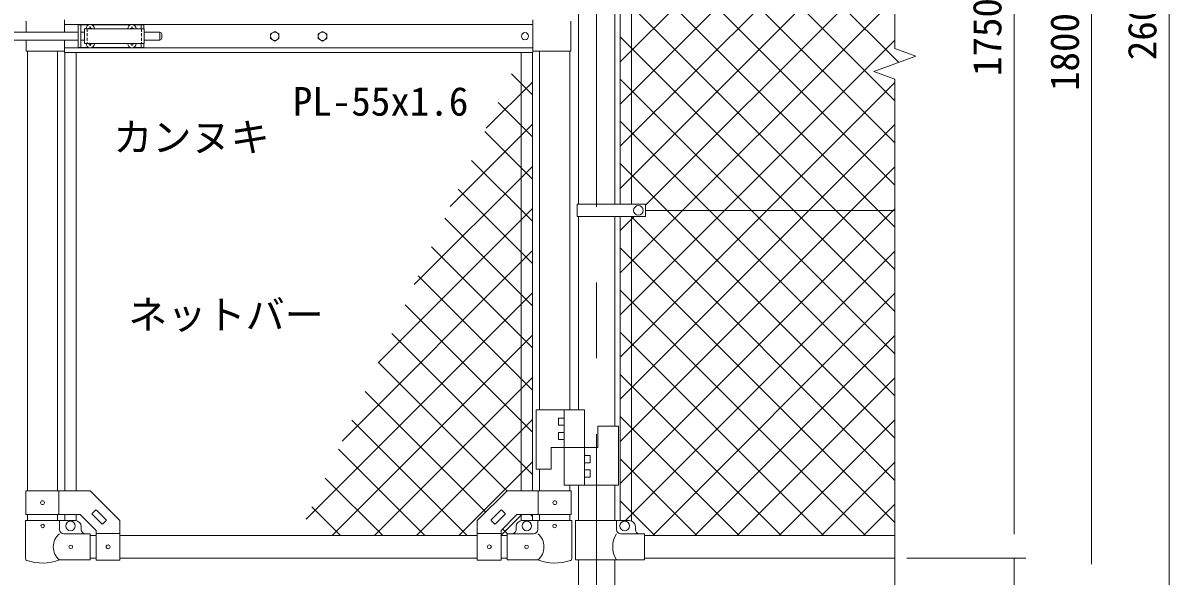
# Model space of a CAD drawing. Units: millimetres, scale not verified. Extents: x -4200 to 4200, y -2970 to 2970.
# Drawn here: x -2506 to -584, y -669 to 259 of the extents above; entities that cross this region are included whole.
import ezdxf
from ezdxf.enums import TextEntityAlignment as Align

# ---------------------------------------------------------------- set-up
doc = ezdxf.new("R2010")
doc.units = ezdxf.units.MM
doc.header["$LTSCALE"] = 20
doc.linetypes.add('USER1', pattern=[50.8, 31.75, -6.35, 6.35, -6.35])
doc.linetypes.add('USER2', pattern=[0.375, 0.25, -0.125])
for name, color, linetype, lineweight in [('0-2_D-BMK', 2, 'USER1', 13), ('0-3_D-STR1', 1, 'Continuous', 18), ('0-6_D-STR3', 3, 'Continuous', 13), ('0-8_D-STR-DIM', 7, 'Continuous', 9), ('0-9_D-STR-TXT', 7, 'Continuous', 9), ('0-A_D-STR2', 7, 'Continuous', 9)]:
    doc.layers.add(name, color=color, linetype=linetype, lineweight=lineweight)
doc.styles.add('ＭＳ ゴシック', font='')
doc.styles.get('ＭＳ ゴシック').set_extended_font_data('MS Gothic')

msp = doc.modelspace()

# ---------------------------------------------------------------- linework, layer by layer
at = {"layer": '0-2_D-BMK'}
msp.add_line((-1544.32, 1601.52), (-1544.32, -1068.63), dxfattribs=at)
at = {"layer": '0-3_D-STR1'}
for p, q in [((-1574.57, 517.87), (-1574.57, -45.13)), ((-1514.07, 517.87), (-1514.07, -45.13)), ((-1504.82, 517.87), (-1504.82, -45.13)), ((-1485.82, 517.87), (-1485.82, -45.13)), ((-2499.07, 211.37), (-2499.07, -525.63)), ((-2448.27, 211.37), (-2448.27, -525.63)), ((-2436.17, 208.87), (-2436.17, -525.63)), ((-2417.17, 208.87), (-2417.17, -525.63)), ((-1670.97, 208.87), (-1670.97, -525.63)), ((-1651.97, 208.87), (-1651.97, -525.63)), ((-1639.87, 211.37), (-1639.87, -390.23)), ((-1589.07, 211.37), (-1589.07, -390.23)), ((-1574.57, -66.13), (-1574.57, -390.23)), ((-1514.07, -66.13), (-1514.07, -417.23)), ((-1504.82, -66.13), (-1504.82, -575.63)), ((-1485.82, -66.13), (-1485.82, -576.27)), ((-1639.87, -489.23), (-1639.87, -525.63)), ((-1589.07, -516.23), (-1589.07, -525.63)), ((-1574.57, -516.23), (-1574.57, -575.63)), ((-1514.07, -516.23), (-1514.07, -575.63)), ((-2499.07, -565.63), (-2499.07, -575.63)), ((-2448.27, -565.63), (-2448.27, -575.63)), ((-2436.17, -565.63), (-2436.17, -575.63)), ((-2417.17, -565.63), (-2417.17, -575.75)), ((-1670.97, -565.63), (-1670.97, -575.75)), ((-1651.97, -565.63), (-1651.97, -575.63)), ((-1639.87, -565.63), (-1639.87, -575.63)), ((-1589.07, -565.63), (-1589.07, -575.63)), ((-2393.67, -600.63), (-2383.67, -600.63)), ((-2343.67, -600.63), (-1744.47, -600.63)), ((-1704.47, -600.63), (-1694.47, -600.63)), ((-1464.32, -600.63), (-1044.32, -600.63)), ((-2393.67, -638.63), (-2383.67, -638.63)), ((-2343.67, -638.63), (-1744.47, -638.63)), ((-1704.47, -638.63), (-1694.47, -638.63)), ((-1574.57, -641.63), (-1574.57, -1038.63)), ((-1514.07, -641.63), (-1514.07, -1038.63)), ((-1464.32, -638.63), (-1044.32, -638.63))]:
    msp.add_line(p, q, dxfattribs=at)
at = {"layer": '0-6_D-STR3'}
for p, q in [((-2501.17, 261.37), (-2501.17, 242.87)), ((-2436.57, 263.87), (-2436.57, 242.87)), ((-2436.57, 255.87), (-1651.57, 255.87)), ((-2413.67, 255.37), (-2413.67, 217.37)), ((-2413.67, 255.37), (-2396.27, 255.37)), ((-2409.17, 255.37), (-2409.17, 217.37)), ((-2394.07, 252.02), (-2394.09, 250.72)), ((-2394.07, 252.02), (-2393.28, 252.02)), ((-2393.28, 252.02), (-2393.25, 250.72)), ((-2391.07, 255.37), (-2326.27, 255.37)), ((-2324.07, 252.02), (-2324.09, 250.72)), ((-2324.07, 252.02), (-2323.28, 252.02)), ((-2323.28, 252.02), (-2323.25, 250.72)), ((-2321.07, 255.37), (-2303.67, 255.37)), ((-2308.17, 255.37), (-2308.17, 248.87)), ((-2303.67, 255.37), (-2303.67, 248.87)), ((-1651.57, 263.87), (-1651.57, 208.87)), ((-1587.47, 261.37), (-1587.47, 211.37)), ((-2542.02, 242.87), (-2413.67, 242.87)), ((-2409.17, 242.87), (-2403.17, 242.87)), ((-2403.17, 248.87), (-2403.17, 223.87)), ((-2403.17, 248.87), (-2303.17, 248.87)), ((-2395.53, 249.29), (-2396.82, 249.26)), ((-2396.82, 249.26), (-2396.82, 248.87)), ((-2325.53, 249.29), (-2326.82, 249.26)), ((-2326.82, 249.26), (-2326.82, 248.87)), ((-2321.82, 249.29), (-2320.52, 249.26)), ((-2320.52, 249.26), (-2320.52, 248.87)), ((-2303.17, 248.87), (-2303.17, 223.87)), ((-2303.17, 242.87), (-2276.67, 242.87)), ((-2276.67, 242.87), (-2276.67, 229.87)), ((-2273.67, 239.87), (-2273.67, 232.87)), ((-2542.02, 229.87), (-2413.67, 229.87)), ((-2501.17, 229.87), (-2501.17, 211.37)), ((-2436.57, 229.87), (-2436.57, 208.87)), ((-2436.57, 216.87), (-1651.57, 216.87)), ((-2413.67, 217.37), (-2396.27, 217.37)), ((-2409.17, 229.87), (-2403.17, 229.87)), ((-2403.17, 223.87), (-2303.17, 223.87)), ((-2396.82, 223.47), (-2396.82, 223.87)), ((-2395.53, 223.45), (-2396.82, 223.47)), ((-2394.07, 220.72), (-2394.09, 222.01)), ((-2394.07, 220.72), (-2393.28, 220.72)), ((-2393.28, 220.72), (-2393.25, 222.01)), ((-2391.82, 223.45), (-2390.52, 223.47)), ((-2391.07, 217.37), (-2326.27, 217.37)), ((-2390.52, 223.47), (-2390.52, 223.87)), ((-2326.82, 223.47), (-2326.82, 223.87)), ((-2325.53, 223.45), (-2326.82, 223.47)), ((-2324.07, 220.72), (-2324.09, 222.01)), ((-2324.07, 220.72), (-2323.28, 220.72)), ((-2323.28, 220.72), (-2323.25, 222.01)), ((-2321.82, 223.45), (-2320.52, 223.47)), ((-2321.07, 217.37), (-2303.67, 217.37)), ((-2320.52, 223.47), (-2320.52, 223.87)), ((-2308.17, 223.87), (-2308.17, 217.37)), ((-2303.67, 223.87), (-2303.67, 217.37)), ((-2303.17, 229.87), (-2276.67, 229.87)), ((-2436.57, 211.37), (-2501.17, 211.37)), ((-2436.57, 208.87), (-1651.57, 208.87)), ((-1651.57, 211.37), (-1587.47, 211.37)), ((-1577.12, -66.13), (-1577.12, -45.13)), ((-1462.33, -45.13), (-1577.12, -45.13)), ((-1462.33, -66.13), (-1462.33, -45.13)), ((-1462.33, -55.63), (-1044.32, -55.63)), ((-1462.33, -66.13), (-1577.12, -66.13)), ((-1564.57, -390.23), (-1645.57, -390.23)), ((-1645.57, -390.23), (-1645.57, -489.23)), ((-1598.57, -390.23), (-1598.57, -516.23)), ((-1564.57, -390.23), (-1564.57, -516.23)), ((-1608.07, -403.73), (-1608.07, -415.73)), ((-1598.57, -403.73), (-1608.07, -403.73)), ((-1598.57, -415.73), (-1608.07, -415.73)), ((-1507.57, -417.23), (-1542.57, -417.23)), ((-1542.57, -417.23), (-1542.57, -453.23)), ((-1507.57, -417.23), (-1507.57, -516.23)), ((-1608.07, -427.73), (-1608.07, -439.73)), ((-1598.57, -427.73), (-1608.07, -427.73)), ((-1598.57, -439.73), (-1608.07, -439.73)), ((-1542.57, -453.23), (-1620.57, -453.23)), ((-1620.57, -453.23), (-1620.57, -489.23)), ((-1564.57, -466.73), (-1555.07, -466.73)), ((-1564.57, -478.73), (-1555.07, -478.73)), ((-1555.07, -478.73), (-1555.07, -466.73)), ((-1620.57, -489.23), (-1645.57, -489.23)), ((-1564.57, -490.73), (-1555.07, -490.73)), ((-1555.07, -502.73), (-1555.07, -490.73)), ((-1507.57, -516.23), (-1598.57, -516.23)), ((-1564.57, -502.73), (-1555.07, -502.73)), ((-2501.37, -565.63), (-2501.37, -525.63)), ((-2445.97, -565.63), (-2445.97, -525.63)), ((-1642.17, -565.63), (-1642.17, -525.63)), ((-1586.77, -565.63), (-1586.77, -525.63)), ((-2502.22, -575.63), (-2445.12, -575.63)), ((-2502.22, -575.63), (-2502.22, -639.33)), ((-2501.37, -565.63), (-2410.24, -565.63)), ((-2445.12, -575.63), (-2445.12, -590.63)), ((-2445.12, -575.63), (-2418.67, -575.63)), ((-2410.24, -565.63), (-2383.67, -592.2)), ((-2390.34, -563.62), (-2384.68, -557.97)), ((-2390.34, -565.04), (-2374.08, -581.3)), ((-2383.27, -557.97), (-2367, -574.23)), ((-2372.66, -581.3), (-2367, -575.64)), ((-2343.67, -641.88), (-2343.67, -575.63)), ((-1744.47, -641.88), (-1744.47, -575.63)), ((-1704.88, -557.97), (-1721.14, -574.23)), ((-1715.48, -581.3), (-1721.14, -575.64)), ((-1697.8, -565.04), (-1714.07, -581.3)), ((-1677.9, -565.63), (-1704.47, -592.2)), ((-1697.8, -563.62), (-1703.46, -557.97)), ((-1586.77, -565.63), (-1677.9, -565.63)), ((-1643.02, -575.63), (-1669.47, -575.63)), ((-1585.92, -575.63), (-1643.02, -575.63)), ((-1643.02, -575.63), (-1643.02, -590.63)), ((-1585.92, -575.63), (-1585.92, -639.33)), ((-1580.02, -575.63), (-1489.32, -575.63)), ((-1580.02, -575.63), (-1580.02, -641.63)), ((-1510.92, -575.63), (-1510.92, -590.63)), ((-2408.67, -590.63), (-2408.67, -585.63)), ((-2383.67, -641.88), (-2383.67, -592.2)), ((-1704.47, -641.88), (-1704.47, -592.2)), ((-1679.47, -590.63), (-1679.47, -585.63)), ((-1479.32, -585.63), (-1479.32, -590.63)), ((-2393.67, -597.63), (-2438.12, -597.63)), ((-2393.67, -641.63), (-2393.67, -597.63)), ((-2383.67, -597.38), (-2343.67, -597.38)), ((-1704.47, -597.38), (-1744.47, -597.38)), ((-1694.47, -597.63), (-1650.02, -597.63)), ((-1694.47, -641.63), (-1694.47, -597.63)), ((-1503.92, -597.63), (-1464.32, -597.63)), ((-1464.32, -597.63), (-1464.32, -641.63)), ((-2393.67, -641.63), (-2445.12, -641.63)), ((-2383.67, -641.88), (-2343.67, -641.88)), ((-1704.47, -641.88), (-1744.47, -641.88)), ((-1694.47, -641.63), (-1643.02, -641.63)), ((-1580.02, -641.63), (-1464.32, -641.63))]:
    msp.add_line(p, q, dxfattribs=at)
at = {"layer": '0-6_D-STR3', "linetype": 'USER2'}
for p, q in [((-2398.67, 248.87), (-2398.67, 223.87)), ((-2307.67, 248.87), (-2307.67, 223.87))]:
    msp.add_line(p, q, dxfattribs=at)
at = {"layer": '0-6_D-STR3'}
for points in [[(-2391.82, 249.29), (-2390.52, 249.26), (-2390.52, 248.87)], [(-2501.37, -525.63), (-2393.67, -525.63), (-2343.67, -575.63)], [(-1586.77, -525.63), (-1694.47, -525.63), (-1744.47, -575.63)]]:
    msp.add_lwpolyline(points, dxfattribs=at)
for points in [[(-2084.07, 244.47), (-2091.09, 240.42), (-2091.09, 232.32), (-2084.07, 228.27), (-2077.06, 232.32), (-2077.06, 240.42)], [(-2004.07, 244.47), (-2011.09, 240.42), (-2011.09, 232.32), (-2004.07, 228.27), (-1997.06, 232.32), (-1997.06, 240.42)]]:
    msp.add_lwpolyline(points, close=True, dxfattribs=at)
for centre, radius in [((-2084.07, 236.37), 7.03), ((-2004.07, 236.37), 7.03), ((-1664.47, 236.37), 6), ((-1474.33, -55.63), 8), ((-2473.67, -545.63), 3.25), ((-1614.47, -545.63), 3.25), ((-2426.67, -584.63), 8), ((-1661.47, -584.63), 8), ((-1497.32, -584.63), 8), ((-2473.27, -584.63), 3), ((-1614.87, -584.63), 3), ((-2426.27, -619.63), 3), ((-2363.67, -619.63), 3.25), ((-1724.47, -619.63), 3.25), ((-1661.87, -619.63), 3)]:
    msp.add_circle(centre, radius, dxfattribs=at)
for centre, radius, start, end in [((-2393.67, 248.87), 7, 0, 180), ((-2395.58, 250.77), 1.49, 270, 0), ((-2391.77, 250.77), 1.49, 180, 270), ((-2323.67, 248.87), 7, 0, 180), ((-2325.58, 250.77), 1.49, 270, 0), ((-2321.77, 250.77), 1.49, 180, 270), ((-2276.67, 239.87), 3, 0, 90), ((-2276.67, 232.87), 3, 270, 0), ((-2393.67, 223.87), 7, 180, 0), ((-2395.58, 221.96), 1.49, 0, 90), ((-2391.77, 221.96), 1.49, 90, 180), ((-2323.67, 223.87), 7, 180, 0), ((-2325.58, 221.96), 1.49, 0, 90), ((-2321.77, 221.96), 1.49, 90, 180), ((-2418.67, -585.63), 10, 0, 90), ((-2389.63, -564.33), 1, 135, 225), ((-2383.98, -558.67), 1, 45, 135), ((-2367.71, -574.94), 1, 315, 45), ((-1720.43, -574.94), 1, 135, 225), ((-1704.17, -558.67), 1, 45, 135), ((-1698.51, -564.33), 1, 315, 45), ((-1669.47, -585.63), 10, 90, 180), ((-1489.32, -585.63), 10, 0, 90), ((-2438.12, -590.63), 7, 180, 270), ((-2401.67, -590.63), 7, 180, 270), ((-2373.37, -580.59), 1, 225, 315), ((-1714.78, -580.59), 1, 225, 315), ((-1686.47, -590.63), 7, 270, 0), ((-1650.02, -590.63), 7, 270, 0), ((-1503.92, -590.63), 7, 180, 270), ((-1472.32, -590.63), 7, 180, 270), ((-2426.93, -619.63), 28.55, 129.59418, 230.40582), ((-1661.22, -619.63), 28.55, 309.59418, 50.40582), ((-1476.71, -619.63), 40.68, 147.25964, 212.74036), ((-2498.92, -639.33), 3.3, 180, 250.77949), ((-2473.67, -566.9), 80, 250.77949, 290.9084), ((-1614.47, -566.9), 80, 249.0916, 289.22051), ((-1589.22, -639.33), 3.3, 289.22051, 0)]:
    msp.add_arc(centre, radius, start, end, dxfattribs=at)
at = {"layer": '0-8_D-STR-DIM'}
for p, q in [((-1044.32, 1601.52), (-1044.32, 215.59)), ((-584.32, 1521.37), (-584.32, -998.63)), ((-844.32, 1071.37), (-844.32, -598.63)), ((-714.32, 1071.37), (-714.32, -648.63)), ((-1009.08, 202.77), (-1044.32, 215.59)), ((-1079.56, 177.12), (-1009.08, 202.77)), ((-1044.32, 164.29), (-1079.56, 177.12)), ((-1044.32, 164.29), (-1044.32, -795.94)), ((-844.32, -598.63), (-844.32, -558.63)), ((-1024.32, -638.63), (-824.32, -638.63)), ((-1004.32, -638.63), (-824.32, -638.63)), ((-844.32, -638.63), (-844.32, -688.63))]:
    msp.add_line(p, q, dxfattribs=at)
at = {"layer": '0-A_D-STR2'}
for p, q in [((-1037.73, 192.34), (-1504.82, 659.44)), ((-1504.82, 193.37), (-1044.32, 653.87)), ((-1044.32, 128.23), (-1504.82, 588.73)), ((-1504.82, 122.66), (-1044.32, 583.16)), ((-1044.32, 57.52), (-1504.82, 518.02)), ((-1504.82, 51.95), (-1044.32, 512.45)), ((-1044.32, -13.19), (-1504.82, 447.31)), ((-1504.82, -18.76), (-1044.32, 441.74)), ((-1044.32, -83.9), (-1504.29, 376.07)), ((-1462.33, -46.98), (-1044.32, 371.03)), ((-1044.32, -154.61), (-1504.82, 305.89)), ((-1504.82, -160.18), (-1044.32, 300.32)), ((-1044.32, -225.32), (-1504.82, 235.18)), ((-1504.82, -230.89), (-1044.32, 229.61)), ((-1687.27, 173.49), (-1651.97, 138.19)), ((-1651.97, 159.49), (-1729.36, 82.1)), ((-1044.32, -296.04), (-1504.82, 164.46)), ((-1504.82, -301.6), (-1044.32, 158.9)), ((-1709.57, 125.08), (-1651.97, 67.48)), ((-1651.97, 88.78), (-1789.74, -48.99)), ((-1044.32, -366.75), (-1504.82, 93.75)), ((-1504.82, -372.31), (-1044.32, 88.19)), ((-1731.86, 76.66), (-1651.97, -3.23)), ((-1754.16, 28.25), (-1651.97, -73.94)), ((-1044.32, -437.46), (-1504.82, 23.04)), ((-1651.97, 18.07), (-1850.12, -180.08)), ((-1504.82, -443.02), (-1044.32, 17.48)), ((-1776.46, -20.16), (-1651.97, -144.65)), ((-1651.97, -52.64), (-1910.5, -311.17)), ((-1504.82, -513.73), (-1044.32, -53.23)), ((-1798.76, -68.57), (-1651.97, -215.36)), ((-1504.82, -89.47), (-1481.48, -66.13)), ((-1044.32, -508.17), (-1486.36, -66.13)), ((-1652.75, -124.13), (-1970.88, -442.26)), ((-1821.06, -116.98), (-1651.97, -286.07)), ((-1044.32, -578.88), (-1504.82, -118.38)), ((-1497.01, -576.64), (-1044.32, -123.95)), ((-1843.36, -165.4), (-1651.97, -356.78)), ((-1093.28, -600.63), (-1504.82, -189.09)), ((-1651.97, -194.06), (-2031.25, -573.35)), ((-1450.3, -600.63), (-1044.32, -194.66)), ((-1865.65, -213.81), (-1651.97, -427.49)), ((-1651.97, -264.77), (-1987.83, -600.63)), ((-1887.95, -262.22), (-1651.97, -498.2)), ((-1163.99, -600.63), (-1504.82, -259.8)), ((-1379.59, -600.63), (-1044.32, -265.37)), ((-1910.25, -310.63), (-1694.86, -526.02)), ((-1651.97, -335.49), (-1917.12, -600.63)), ((-1234.7, -600.63), (-1504.82, -330.51)), ((-1308.88, -600.63), (-1044.32, -336.08)), ((-1932.55, -359.05), (-1730.22, -561.38)), ((-1305.41, -600.63), (-1504.82, -401.22)), ((-1954.85, -407.46), (-1761.67, -600.63)), ((-1651.97, -406.2), (-1846.41, -600.63)), ((-1238.17, -600.63), (-1044.32, -406.79)), ((-1977.15, -455.87), (-1832.38, -600.63)), ((-1651.97, -476.91), (-1775.7, -600.63)), ((-1376.12, -600.63), (-1504.82, -471.93)), ((-1167.46, -600.63), (-1044.32, -477.5)), ((-1999.44, -504.28), (-1903.09, -600.63)), ((-2021.74, -552.7), (-1973.8, -600.63)), ((-1446.83, -600.63), (-1504.82, -542.64)), ((-1096.74, -600.63), (-1044.32, -548.21)), ((-1669.99, -565.63), (-1704.99, -600.63)), ((-1655.25, -565.63), (-1651.97, -568.91)), ((-1701.93, -589.66), (-1693.96, -597.63))]:
    msp.add_line(p, q, dxfattribs=at)

# ---------------------------------------------------------------- texts
at = {"layer": '0-8_D-STR-DIM', "style": 'ＭＳ ゴシック'}
for s, p in [('2600', (-591.07, 196.12)), ('1750', (-851.07, 169.47)), ('1800', (-721.07, 144.47))]:
    msp.add_text(s, height=48.09, rotation=90, dxfattribs=at).set_placement(p, align=Align.BOTTOM_LEFT)
at = {"layer": '0-9_D-STR-TXT', "style": 'ＭＳ ゴシック'}
for s, p in [('PL-55x1.6', (-2053.91, 88.73)), ('カンヌキ', (-2354.94, 28.64)), ('ネットバー', (-2329.8, -268.89))]:
    msp.add_text(s, height=48.09, dxfattribs=at).set_placement(p, align=Align.BOTTOM_LEFT)

doc.saveas('drawing.dxf')
